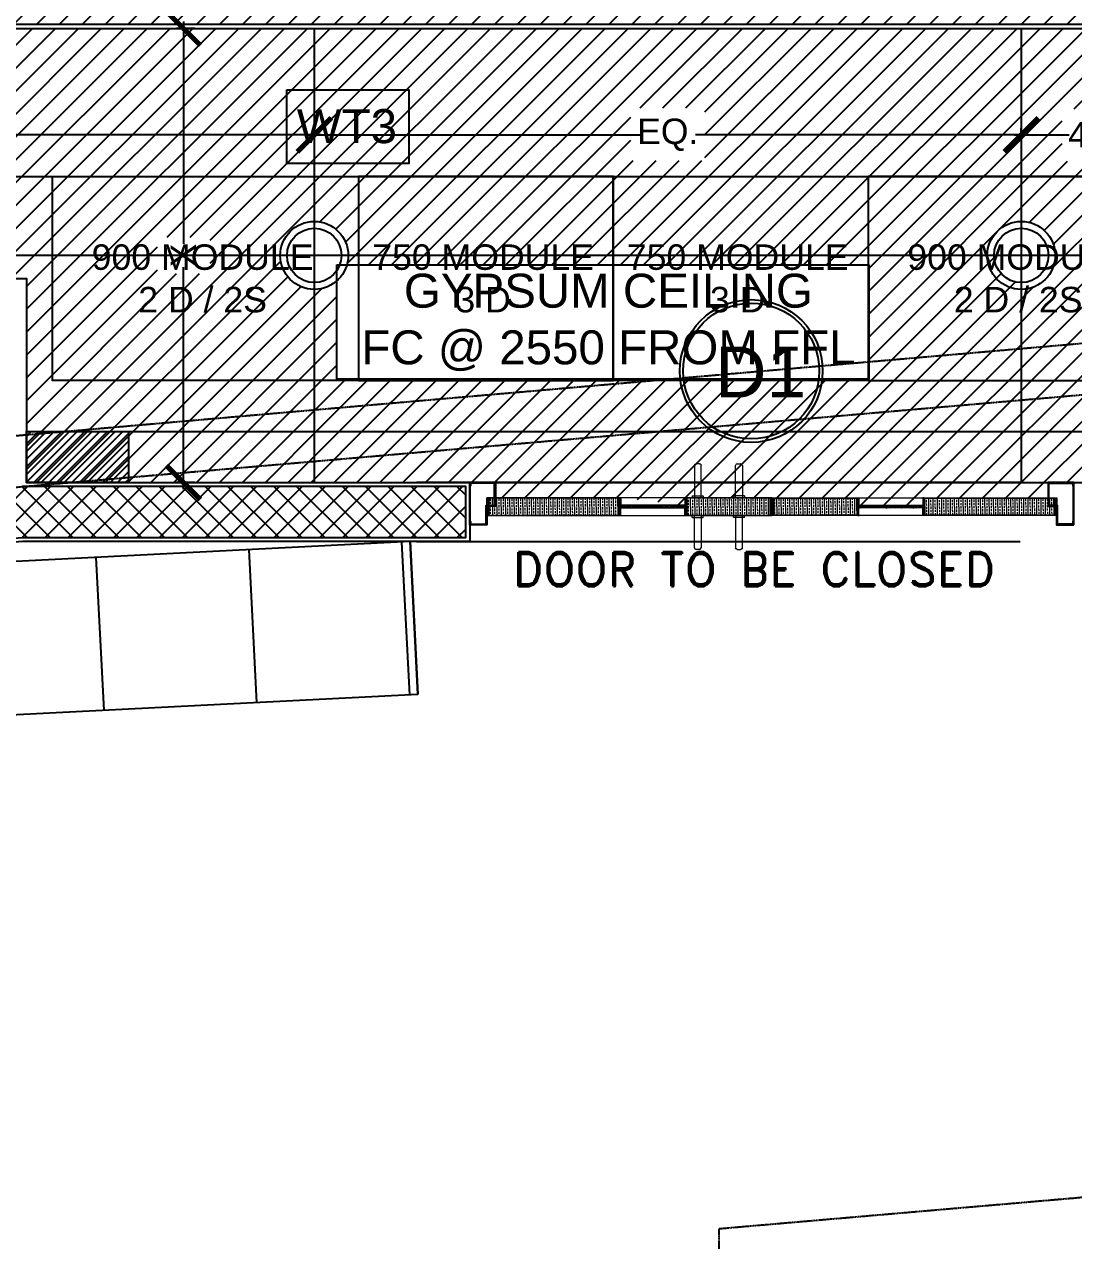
# Model space of a CAD drawing. Header units: millimetres. Extents: x -661525 to 498941, y 282148 to 1359693.
# Drawn here: x -240434 to -237348, y 662672 to 666251 of the extents above; entities that cross this region are included whole.
import ezdxf

# ---------------------------------------------------------------- set-up
doc = ezdxf.new("R2010")
doc.units = ezdxf.units.MM
doc.header["$LTSCALE"] = 2.5
doc.header["$PDMODE"] = 35
doc.header["$PDSIZE"] = 15
doc.linetypes.add('CENTER', pattern=[2, 1.25, -0.25, 0.25, -0.25])
doc.linetypes.add('DASHED', pattern=[0.75, 0.5, -0.25])
doc.layers.get('0').update_dxf_attribs({"linetype": 'CONTINUOUS'})
doc.layers.get('DEFPOINTS').update_dxf_attribs({"linetype": 'CONTINUOUS'})
for name, color, linetype in [('A-ANNO-GRID', 5, 'CENTER'), ('A-ANNO-TEXT', 7, 'CONTINUOUS'), ('A-DOOR-JAMB', 8, 'CONTINUOUS'), ('A-WALL-2', 8, 'CONTINUOUS'), ('A-WALL-PATT-150', 8, 'CONTINUOUS'), ('A-WALL-PLAS', 8, 'CONTINUOUS'), ('CEILING', 11, 'CONTINUOUS'), ('DOOR TYPE', 7, 'CONTINUOUS'), ('I-FURN', 14, 'CONTINUOUS')]:
    doc.layers.add(name, color=color, linetype=linetype)
doc.layers.add('area', color=5, linetype='CONTINUOUS', plot=False)
doc.layers.add('DOORS', color=10, linetype='CONTINUOUS', lineweight=9)
doc.layers.add('LAB MODULE', color=1, linetype='CONTINUOUS', lineweight=25)
doc.styles.add('ARIAL', font='arial.ttf')
doc.styles.add('COMPLEX', font='complex.shx', dxfattribs={"width": 0.8})
doc.styles.add('ROMAND', font='ROMAND')
doc.dimstyles.new('TICK100', dxfattribs={"dimtxt": 250, "dimasz": 200, "dimexe": 150, "dimexo": 10, "dimgap": 50, "dimtad": 0, "dimdec": 0, "dimrnd": 5, "dimzin": 1, "dimdsep": 46, "dimtxsty": 'COMPLEX', "dimblk1": 'ARCHTICK', "dimblk2": 'ARCHTICK', "dimsah": 1, "dimcen": 0.09375, "dimdle": 150, "dimclrd": 11, "dimclre": 11, "dimclrt": 7, "dimadec": 0, "dimazin": 0, "dimtfac": 1, "dimtdec": 0, "dimtofl": 0, "dimtmove": 0, "dimatfit": 3, "dimldrblk": 'OPEN90', "dimfxl": 1, "dimtolj": 1, "dimtzin": 1, "dimarcsym": 0})
pattern_1 = [(45.67827104, (1164065.1954, 745922.5026), (-4.542966336, 4.43665999), []), (45.67827104, (1164069.685, 745922.556), (-4.542966336, 4.43665999), [7.937499506, -1.587499901, 0, -1.587499901])]
pattern_2 = [(90.678271, (1164079.775, 745922.503), (-12.69910933, -0.15033988), []), (90.678271, (1164086.05, 745928.927), (-12.69910933, -0.15033988), [6.349999605, -3.1749998])]
pattern_3 = [(90.678271, (1164065.194, 745922.501), (-12.69910933, -0.15033988), []), (90.678271, (1164071.469, 745928.926), (-12.69910933, -0.15033988), [6.349999605, -3.1749998])]
pattern_4 = [(180.67827104, (1164083.3507, 745919.0114), (0.028188727, -2.381083), []), (180.67827104, (1164082.146, 745920.1878), (0.028188727, -2.381083), [0, -2.381249852])]
pattern_5 = [(180.67827104, (1164065.1943, 745922.5014), (0.028188727, -2.381083), []), (180.67827104, (1164063.9897, 745923.678), (0.028188727, -2.381083), [0, -2.381249852])]
pattern_6 = [(180.67827104, (1164065.1954, 745922.5026), (0.028188727, -2.381083), []), (180.67827104, (1164063.9908, 745923.679), (0.028188727, -2.381083), [0, -2.381249852])]

# ---------------------------------------------------------------- blocks, each defined once
blk = doc.blocks.new('key')
at = {"color": 252}
for p, q in [((3394191, 672229.6), (3397185.8, 672488.5)), ((3394191, 672024.4), (3394191, 672229.6))]:
    blk.add_line(p, q, dxfattribs=at)
blk.add_lwpolyline([(3378041, 673243.5), (3378653.4, 673243.5), (3389540.9, 674187.4), (3396075.2, 674753.9), (3397541, 675073.6), (3397541, 676240.7), (3397391, 676240.7), (3397391, 675194.4), (3396052.6, 674902.5), (3388141, 674216.6), (3378767.9, 673393.5), (3378191, 673393.5), (3378191, 673972.5), (3378041, 673972.5), (3378041, 673243.5)], dxfattribs=at)
blk = doc.blocks.new('_ARCHTICK')
at = {"color": 0, "linetype": 'ByBlock', "const_width": 0.15}
blk.add_lwpolyline([(-0.5, -0.5), (0.5, 0.5)], dxfattribs=at)
blk = doc.blocks.new('*D480')
at = {"layer": 'CEILING', "color": 8, "lineweight": -2}
for p, q in [((-241680.4, 665925.5), (-240702.2, 665925.5)), ((-241660.4, 665898.1), (-241660.4, 665945.5)), ((-239561, 665925.5), (-240539.2, 665925.5)), ((-239581, 665925.5), (-239581, 665945.5))]:
    blk.add_line(p, q, dxfattribs=at)
at = {"layer": 'DEFPOINTS', "color": 0}
for p in [(-239581, 665925.5), (-239581, 665925.5), (-241660.4, 665898.1)]:
    blk.add_point(p, dxfattribs=at)
at = {"layer": 'CEILING', "color": 8, "lineweight": -2, "xscale": 100, "yscale": 100, "zscale": 100, "rotation": 180}
blk.add_blockref('_ARCHTICK', (-241660.4, 665925.5), dxfattribs=at)
at = {"layer": 'CEILING', "color": 8, "lineweight": -2, "xscale": 100, "yscale": 100, "zscale": 100}
blk.add_blockref('_ARCHTICK', (-239581, 665925.5), dxfattribs=at)
at = {"layer": 'CEILING', "color": 1, "insert": (-240620.7, 665925.5), "char_height": 75, "attachment_point": 5, "style": 'ARIAL'}
blk.add_mtext('\\A1;EQ.', dxfattribs=at)
blk = doc.blocks.new('*D482')
at = {"layer": 'CEILING', "color": 8, "lineweight": -2}
for p, q in [((-237521.7, 665925.5), (-237360.8, 665925.5)), ((-237501.7, 665925.5), (-237501.7, 665945.5)), ((-237031.7, 665925.5), (-237192.6, 665925.5)), ((-237051.7, 665925.5), (-237051.7, 665945.5))]:
    blk.add_line(p, q, dxfattribs=at)
at = {"layer": 'DEFPOINTS', "color": 0}
for p in [(-237501.7, 665925.5), (-237051.7, 665925.5), (-237051.7, 665925.5)]:
    blk.add_point(p, dxfattribs=at)
at = {"layer": 'CEILING', "color": 8, "lineweight": -2, "xscale": 100, "yscale": 100, "zscale": 100, "rotation": 180}
blk.add_blockref('_ARCHTICK', (-237501.7, 665925.5), dxfattribs=at)
at = {"layer": 'CEILING', "color": 8, "lineweight": -2, "xscale": 100, "yscale": 100, "zscale": 100}
blk.add_blockref('_ARCHTICK', (-237051.7, 665925.5), dxfattribs=at)
at = {"layer": 'CEILING', "color": 1, "insert": (-237276.7, 665925.5), "char_height": 75, "attachment_point": 5, "style": 'ARIAL'}
blk.add_mtext('\\A1;450', dxfattribs=at)
blk = doc.blocks.new('*D503')
at = {"layer": 'CEILING', "color": 8, "lineweight": -2}
for p, q in [((-239966, 666258.6), (-239966, 665604.9)), ((-239932.1, 666238.6), (-239986, 666238.6)), ((-239966, 664882.6), (-239966, 665536.2)), ((-239932.1, 664902.6), (-239986, 664902.6))]:
    blk.add_line(p, q, dxfattribs=at)
at = {"layer": 'DEFPOINTS', "color": 0}
for p in [(-239932.1, 666238.6), (-239966, 664902.6), (-239932.1, 664902.6)]:
    blk.add_point(p, dxfattribs=at)
at = {"layer": 'CEILING', "color": 8, "lineweight": -2, "xscale": 100, "yscale": 100, "zscale": 100}
for p, rotation in [((-239966, 666238.6), 90), ((-239966, 664902.6), 270)]:
    blk.add_blockref('_ARCHTICK', p, dxfattribs=dict(at, rotation=rotation))
at = {"layer": 'CEILING', "color": 1, "insert": (-239966, 665570.6), "char_height": 75, "attachment_point": 5, "rotation": 90, "style": 'ARIAL'}
blk.add_mtext('\\A1;X', dxfattribs=at)
blk = doc.blocks.new('*D508')
at = {"layer": 'CEILING', "color": 8, "lineweight": -2}
for p, q in [((-239601, 665925.5), (-238622.9, 665925.5)), ((-239581, 665925.5), (-239581, 665945.5)), ((-237481.7, 665925.5), (-238459.9, 665925.5)), ((-237501.7, 665925.5), (-237501.7, 665945.5))]:
    blk.add_line(p, q, dxfattribs=at)
at = {"layer": 'DEFPOINTS', "color": 0}
for p in [(-239581, 665925.5), (-237501.7, 665925.5), (-237501.7, 665925.5)]:
    blk.add_point(p, dxfattribs=at)
at = {"layer": 'CEILING', "color": 8, "lineweight": -2, "xscale": 100, "yscale": 100, "zscale": 100, "rotation": 180}
blk.add_blockref('_ARCHTICK', (-239581, 665925.5), dxfattribs=at)
at = {"layer": 'CEILING', "color": 8, "lineweight": -2, "xscale": 100, "yscale": 100, "zscale": 100}
blk.add_blockref('_ARCHTICK', (-237501.7, 665925.5), dxfattribs=at)
at = {"layer": 'CEILING', "color": 1, "insert": (-238541.4, 665925.5), "char_height": 75, "attachment_point": 5, "style": 'ARIAL'}
blk.add_mtext('\\A1;EQ.', dxfattribs=at)
blk = doc.blocks.new('door frame')
at = {"layer": 'A-DOOR-JAMB'}
blk.add_lwpolyline([(265482.3, 912565.9), (265492.3, 912565.9), (265492.3, 912563.9), (265484.3, 912563.9), (265484.3, 912517.9), (265539.3, 912517.9), (265539.3, 912492.9), (265605.3, 912492.9), (265605.3, 912563.9), (265597.3, 912563.9), (265597.3, 912565.9), (265607.3, 912565.9), (265607.3, 912490.9), (265537.3, 912490.9), (265537.3, 912515.9), (265482.3, 912515.9), (265482.3, 912565.9)], dxfattribs=at)
at = {"layer": 'DEFPOINTS'}
blk.add_lwpolyline([(265492.3, 912565.9), (265597.3, 912565.9)], dxfattribs=at)
blk = doc.blocks.new('DOOR HANDLE IN PLAN')
at = {"color": 0, "ltscale": 25}
for p, q in [((62663.6, 114811), (62758.6, 114811)), ((62752.6, 114817), (62758.6, 114817)), ((62752.6, 114817), (62752.6, 114785)), ((62658.6, 114796), (62658.6, 114806)), ((62758.6, 114791), (62663.6, 114791)), ((62752.6, 114785), (62758.6, 114785))]:
    blk.add_line(p, q, dxfattribs=at)
for centre, start, end in [((62663.6, 114806), 90, 180), ((62663.6, 114796), 180, 270)]:
    blk.add_arc(centre, 5, start, end, dxfattribs=at)

msp = doc.modelspace()

# ---------------------------------------------------------------- hatches: boundary and pattern name
at = {"layer": 'A-WALL-PATT-150'}
h = msp.add_hatch(dxfattribs=at)
h.set_pattern_fill('ANSI37', color=254, scale=15, angle=360, style=0)
h.set_pattern_definition([(45, (95585.91, -106094.97), (-33.6759605, 33.6759605), []), (135, (95585.91, -106094.97), (-33.6759605, -33.6759605), [])])
h.paths.add_polyline_path([(-242197.2, 664738.8), (-242184.2, 664589.4), (-240439.7, 664740.6), (-239135.5, 664740.6), (-239135.5, 664890.6), (-240439.7, 664891.1)])
at = {"layer": 'CEILING', "transparency": 33554607}
h = msp.add_hatch(dxfattribs=at)
h.set_pattern_fill('ANSI31', color=254, scale=15)
h.set_pattern_definition([(45, (-579407.014, 1255148.416), (-33.6759605, 33.6759605), [])])
h.paths.add_polyline_path([(-244514.7, 670906.5), (-244879.7, 670906.5), (-244879.7, 666253.2), (-244514.7, 666253.2)])
h.paths.add_polyline_path([(-244429.4, 670906.5), (-244514.7, 670906.5), (-244514.7, 666253.2), (-244429.4, 666253.2)], flags=17)
edge = h.paths.add_edge_path()
edge.add_line((-237950.1, 665206.4), (-239514.3, 665206.4))
edge.add_line((-239514.3, 665206.4), (-239514.3, 665496.1))
edge.add_arc((-239581, 665570.6), 100, 270, 311.8426, ccw=False)
edge.add_line((-239581, 665470.6), (-239581, 665065))
edge.add_line((-239581, 665065), (-237950.1, 665206.4))
edge = h.paths.add_edge_path()
edge.add_line((-237051.7, 665736), (-237501.7, 665697))
edge.add_line((-237501.7, 665697), (-237501.7, 665670.6))
edge.add_arc((-237501.7, 665570.6), 100, 0, 90, ccw=False)
edge.add_line((-237401.7, 665570.6), (-237051.7, 665570.6))
edge.add_line((-237051.7, 665570.6), (-237051.7, 665736))
h.paths.add_polyline_path([(-237051.7, 666238.6), (-237501.7, 666238.6), (-237501.7, 665697), (-237051.7, 665736)])
h.paths.add_polyline_path([(-240514.7, 667025.9), (-240964.7, 667025.9), (-240964.7, 666250.6), (-240514.7, 666250.6)])
edge = h.paths.add_edge_path()
edge.add_line((-241660.4, 666238.6), (-242110.4, 666238.6))
edge.add_line((-242110.4, 666238.6), (-242110.4, 665570.6))
edge.add_line((-242110.4, 665570.6), (-241760.4, 665570.6))
edge.add_arc((-241660.4, 665570.6), 100, 90, 180, ccw=False)
edge.add_line((-241660.4, 665670.6), (-241660.4, 666238.6))
edge = h.paths.add_edge_path()
edge.add_arc((-241660.4, 665570.6), 100, 180, 270, ccw=False)
edge.add_line((-241760.4, 665570.6), (-242110.4, 665570.6))
edge.add_line((-242110.4, 665570.6), (-242110.4, 665297.4))
edge.add_line((-242110.4, 665297.4), (-241660.4, 665336.4))
edge.add_line((-241660.4, 665336.4), (-241660.4, 665470.6))
h.paths.add_polyline_path([(-241660.4, 665336.4), (-242110.4, 665297.4), (-242110.4, 664845.7), (-241660.4, 664884.8)])
h.paths.add_polyline_path([(-241660.4, 664884.8), (-242110.4, 664845.7), (-242110.4, 664759.1), (-241660.4, 664797.8)])
h.paths.add_polyline_path([(-241051.7, 664937.5), (-241660.4, 664884.8), (-241660.4, 664797.8), (-241051.7, 664850.1)])
h.paths.add_polyline_path([(-241051.7, 665389.2), (-241660.4, 665336.4), (-241660.4, 664884.8), (-241051.7, 664937.5)])
edge = h.paths.add_edge_path()
edge.add_line((-241051.7, 665502.4), (-240964.7, 665502.4))
edge.add_line((-240964.7, 665502.4), (-240964.7, 665570.6))
edge.add_line((-240964.7, 665570.6), (-241560.4, 665570.6))
edge.add_arc((-241660.4, 665570.6), 100, 270, 360, ccw=False)
edge.add_line((-241660.4, 665470.6), (-241660.4, 665336.4))
edge.add_line((-241660.4, 665336.4), (-241051.7, 665389.2))
edge.add_line((-241051.7, 665389.2), (-241051.7, 665502.4))
edge = h.paths.add_edge_path()
edge.add_line((-240964.7, 666238.6), (-241660.4, 666238.6))
edge.add_line((-241660.4, 666238.6), (-241660.4, 665670.6))
edge.add_arc((-241660.4, 665570.6), 100, 0, 90, ccw=False)
edge.add_line((-241560.4, 665570.6), (-240964.7, 665570.6))
edge.add_line((-240964.7, 665570.6), (-240964.7, 666238.6))
h.paths.add_polyline_path([(-240514.7, 666238.6), (-240964.7, 666238.6), (-240964.7, 665570.6), (-240514.7, 665570.6)])
edge = h.paths.add_edge_path()
edge.add_line((-239581, 666238.6), (-240514.7, 666238.6))
edge.add_line((-240514.7, 666238.6), (-240514.7, 665570.6))
edge.add_line((-240514.7, 665570.6), (-239681, 665570.6))
edge.add_arc((-239581, 665570.6), 100, 90, 180, ccw=False)
edge.add_line((-239581, 665670.6), (-239581, 666238.6))
h.paths.add_polyline_path([(-240514.7, 665570.6), (-240964.7, 665570.6), (-240964.7, 665502.4), (-240514.7, 665502.4)])
edge = h.paths.add_edge_path()
edge.add_line((-239681, 665570.6), (-240514.7, 665570.6))
edge.add_line((-240514.7, 665570.6), (-240514.7, 665502.4))
edge.add_line((-240514.7, 665502.4), (-240427.7, 665502.4))
edge.add_line((-240427.7, 665502.4), (-240427.7, 665443.3))
edge.add_line((-240427.7, 665443.3), (-239660.5, 665509.8))
edge.add_arc((-239581, 665570.6), 100, 180, 217.4041, ccw=False)
edge = h.paths.add_edge_path()
edge.add_arc((-239581, 665570.6), 100, 217.4041, 270, ccw=False)
edge.add_line((-239660.5, 665509.8), (-240427.7, 665443.3))
edge.add_line((-240427.7, 665443.3), (-240427.7, 664991.6))
edge.add_line((-240427.7, 664991.6), (-239581, 665065))
edge.add_line((-239581, 665065), (-239581, 665470.6))
h.paths.add_polyline_path([(-239581, 665065), (-240427.7, 664991.6), (-240427.7, 664902.6), (-239581, 664902.6)])
h.paths.add_polyline_path([(-237501.7, 665245.3), (-239581, 665065), (-239581, 664902.6), (-239123.4, 664902.6), (-239123.4, 664902.6), (-239048.4, 664902.6), (-237501.7, 664902.6)])
h.paths.add_polyline_path([(-237051.7, 665284.3), (-237501.7, 665245.3), (-237501.7, 664902.6), (-239048.4, 664902.6), (-239048.4, 664857.6), (-238682.5, 664857.6), (-238682.5, 664857.6), (-238679.5, 664857.6), (-238491.5, 664836.1), (-238491.5, 664857.6), (-238491.5, 664857.6), (-238491.5, 664857.6), (-238485.5, 664857.6), (-238485.5, 664857.6), (-238229.5, 664857.6), (-238229.5, 664856.6), (-237982.5, 664856.6), (-237982.5, 664857.6), (-237979.4, 664857.6), (-237979.4, 664835.6), (-237791.5, 664835.6), (-237791.5, 664857.6), (-237788.5, 664857.6), (-237422.5, 664857.6), (-237422.5, 664902.6), (-237347.5, 664902.6), (-237051.7, 664902.6)])
edge = h.paths.add_edge_path()
edge.add_line((-237051.7, 665570.6), (-237401.7, 665570.6))
edge.add_arc((-237501.7, 665570.6), 100, 270, 360, ccw=False)
edge.add_line((-237501.7, 665470.6), (-237501.7, 665245.3))
edge.add_line((-237501.7, 665245.3), (-237051.7, 665284.3))
edge.add_line((-237051.7, 665284.3), (-237051.7, 665570.6))
edge = h.paths.add_edge_path()
edge.add_arc((-237501.7, 665570.6), 80, 180, 270, ccw=False)
edge.add_arc((-237501.7, 665570.6), 80, 90, 180, ccw=False)
edge.add_line((-237501.7, 665650.6), (-237501.7, 666238.6))
edge.add_line((-237501.7, 666238.6), (-239581, 666238.6))
edge.add_line((-239581, 666238.6), (-239581, 665670.6))
edge.add_arc((-239581, 665570.6), 100, -16.0511, 90, ccw=False)
edge.add_line((-239484.9, 665542.9), (-237950.1, 665542.9))
edge.add_line((-237950.1, 665542.9), (-237950.1, 665206.4))
edge.add_line((-237950.1, 665206.4), (-237501.7, 665245.3))
edge.add_line((-237501.7, 665245.3), (-237501.7, 665490.6))
h.paths.add_polyline_path([(-244514.7, 671897.2), (-244879.7, 671897.2), (-244879.7, 670906.5), (-244514.7, 670906.5)])
h.paths.add_polyline_path([(-236514.7, 671897.2), (-236964.7, 671897.2), (-236964.7, 671225.9), (-236901.7, 671225.9), (-236514.7, 671225.9)])
h.paths.add_polyline_path([(-235851.7, 671897.2), (-236514.7, 671897.2), (-236514.7, 671225.9), (-236301.7, 671225.9), (-236301.7, 670625.9), (-236301.7, 670025.9), (-236301.7, 669425.9), (-236301.7, 668825.9), (-236301.7, 668225.9), (-236301.7, 667625.9), (-236301.7, 667025.9), (-236514.7, 667025.9), (-236514.7, 666271.3), (-235851.7, 666271.3), (-235851.7, 667271.3)])
h.paths.add_polyline_path([(-236514.7, 667025.9), (-236901.7, 667025.9), (-236964.7, 667025.9), (-236964.7, 666271.3), (-236514.7, 666271.3)])
h.paths.add_polyline_path([(-240729.3, 665850), (-240511.3, 665850), (-240511.3, 666004.5), (-240729.3, 666004.5)])
h.paths.add_polyline_path([(-239887.6, 665517), (-239887.6, 665624.4), (-240042.1, 665624.4), (-240042.1, 665517)])
h.paths.add_polyline_path([(-238650, 665850), (-238432, 665850), (-238432, 666004.5), (-238650, 666004.5)], flags=16)
h.paths.add_polyline_path([(-237381, 665847.7), (-237168.7, 665847.7), (-237168.7, 666002.2), (-237381, 666002.2)], flags=16)
h.paths.add_polyline_path([(-244758.9, 666664.1), (-244546.6, 666664.1), (-244546.6, 666818.7), (-244758.9, 666818.7)], flags=16)
h.paths.add_polyline_path([(-244544.3, 667869.5), (-244436.9, 667869.5), (-244436.9, 668024), (-244544.3, 668024)])
h.paths.add_polyline_path([(-240964.7, 671747.2), (-241503.7, 671747.2), (-241503.7, 671897.2), (-244514.7, 671897.2), (-244514.7, 670906.5), (-244429.4, 670906.5), (-244429.4, 666253.2), (-243986.6, 666253.2), (-242210.4, 666250.6), (-242110.4, 666250.6), (-240964.7, 666250.6), (-240964.7, 667025.9), (-241101.7, 667025.9), (-241701.7, 667025.9), (-242301.7, 667025.9), (-242901.7, 667025.9), (-243501.7, 667025.9), (-244101.7, 667025.9), (-244101.7, 667625.9), (-244101.7, 668225.9), (-244101.7, 668825.9), (-244101.7, 669425.9), (-244101.7, 670025.9), (-244101.7, 670625.9), (-244101.7, 671225.9), (-243501.7, 671225.9), (-242901.7, 671225.9), (-242301.7, 671225.9), (-241701.7, 671225.9), (-241101.7, 671225.9), (-240964.7, 671225.9)])
h.paths.add_polyline_path([(-240514.7, 671747.6), (-240603.7, 671747.6), (-240603.7, 671747.2), (-240964.7, 671747.2), (-240964.7, 671225.9), (-240514.7, 671225.9)])
h.paths.add_polyline_path([(-238705.3, 671388.9), (-239092.9, 671388.9), (-239092.9, 671725.4), (-238699.8, 671725.4), (-238699.6, 671736.1), (-240219.7, 671732.7), (-240226.2, 671340), (-238706.1, 671343.3)], flags=16)
h.paths.add_polyline_path([(-239092.9, 671388.9), (-239092.9, 671725.4), (-237528.6, 671725.4), (-237528.6, 671388.9)], flags=16)
h.paths.add_polyline_path([(-239703.7, 671747.6), (-240514.7, 671747.6), (-240514.7, 671225.9), (-240501.7, 671225.9), (-239901.7, 671225.9), (-239301.7, 671225.9), (-238701.7, 671225.9), (-238101.7, 671225.9), (-237501.7, 671225.9), (-236964.7, 671225.9), (-236964.7, 671897.2), (-239703.7, 671897.2)])
h.paths.add_polyline_path([(-238715.4, 671388.9), (-239092.9, 671388.9), (-239092.9, 671725.4), (-238723.2, 671725.4), (-238723.4, 671733.5), (-240227.1, 671733.5), (-240218, 671341.6), (-238714.3, 671341.6)], flags=16)
h.paths.add_polyline_path([(-240032.6, 666796.1), (-238528.9, 666796.1)], flags=0)
h.paths.add_polyline_path([(-238528.9, 666459.6), (-240032.6, 666459.6)], flags=16)
h.paths.add_polyline_path([(-240075.9, 666796.1), (-238511.6, 666796.1), (-238511.6, 666459.6), (-240075.9, 666459.6)], flags=16)
h.paths.add_polyline_path([(-236964.7, 667025.9), (-237501.7, 667025.9), (-238101.7, 667025.9), (-238701.7, 667025.9), (-239301.7, 667025.9), (-239901.7, 667025.9), (-240514.7, 667025.9), (-240514.7, 666250.6), (-237051.7, 666250.6), (-237051.7, 666271.3), (-236964.7, 666271.3)])
at = {"layer": 'DOORS', "ltscale": 25}
h = msp.add_hatch(dxfattribs=at)
h.set_pattern_fill('ANSI33', color=256, scale=2.4, angle=225.6783, style=0)
h.set_pattern_definition(pattern_2)
h.paths.add_polyline_path([(-239073.4, 664856.6), (-239067.4, 664856.6), (-239067.4, 664806.6), (-239073.4, 664806.6)], flags=17)
h.paths.add_polyline_path([(-239073.4, 664806.6), (-238685.5, 664806.6), (-238685.5, 664856.6), (-239073.4, 664856.6)])
at = {"layer": 'DOORS', "linetype": 'ByBlock'}
h = msp.add_hatch(dxfattribs=at)
h.set_pattern_fill('SACNCR', color=5, scale=1.2, angle=315.6783, style=0)
h.set_pattern_definition(pattern_4)
h.paths.add_polyline_path([(-239073.4, 664856.6), (-239067.4, 664856.6), (-239067.4, 664806.6), (-239073.4, 664806.6)])
at = {"layer": 'DOORS', "ltscale": 25}
h = msp.add_hatch(dxfattribs=at)
h.set_pattern_fill('ANSI33', color=5, scale=2.4, angle=225.6783, style=0)
h.set_pattern_definition(pattern_2)
h.paths.add_polyline_path([(-239073.4, 664856.6), (-239067.4, 664856.6), (-239067.4, 664806.6), (-239073.4, 664806.6)], flags=17)
h.paths.add_polyline_path([(-239073.4, 664806.6), (-238685.5, 664806.6), (-238685.5, 664856.6), (-239073.4, 664856.6)])
at = {"layer": 'DOORS', "linetype": 'ByBlock'}
h = msp.add_hatch(dxfattribs=at)
h.set_pattern_fill('SACNCR', color=5, scale=1.2, angle=315.6783, style=0)
h.set_pattern_definition(pattern_4)
h.paths.add_polyline_path([(-239073.4, 664856.6), (-239067.4, 664856.6), (-239067.4, 664806.6), (-239073.4, 664806.6)])
at = {"layer": 'DOORS'}
h = msp.add_hatch(dxfattribs=at)
h.set_pattern_fill('SACNCR', color=34, scale=1.2, angle=315.6783, style=0)
h.set_pattern_definition(pattern_6)
h.paths.add_polyline_path([(-238685.5, 664808.6), (-238682.5, 664808.6), (-238682.5, 664805.6), (-238679.5, 664805.6), (-238679.5, 664827.6), (-238685.5, 664827.6)])
h.paths.add_polyline_path([(-238685.5, 664854.6), (-238682.5, 664854.6), (-238682.5, 664857.6), (-238679.5, 664857.6), (-238679.5, 664835.6), (-238685.5, 664835.6)])
h.paths.add_polyline_path([(-238485.5, 664808.6), (-238488.5, 664808.6), (-238488.5, 664805.6), (-238491.5, 664805.6), (-238491.5, 664827.6), (-238485.5, 664827.6)])
h.paths.add_polyline_path([(-238485.5, 664854.6), (-238488.5, 664854.6), (-238488.5, 664857.6), (-238491.5, 664857.6), (-238491.5, 664835.6), (-238485.5, 664835.6)])
at = {"layer": 'DOORS', "linetype": 'ByBlock'}
h = msp.add_hatch(dxfattribs=at)
h.set_pattern_fill('SACNCR', color=5, scale=1.2, angle=315.6783, style=0)
h.set_pattern_definition(pattern_6)
h.paths.add_polyline_path([(-238685.5, 664808.6), (-238682.5, 664808.6), (-238682.5, 664805.6), (-238679.5, 664805.6), (-238679.5, 664827.6), (-238685.5, 664827.6)])
h.paths.add_polyline_path([(-238685.5, 664854.6), (-238682.5, 664854.6), (-238682.5, 664857.6), (-238679.5, 664857.6), (-238679.5, 664835.6), (-238685.5, 664835.6)])
h.paths.add_polyline_path([(-238485.5, 664808.6), (-238488.5, 664808.6), (-238488.5, 664805.6), (-238491.5, 664805.6), (-238491.5, 664827.6), (-238485.5, 664827.6)])
h.paths.add_polyline_path([(-238485.5, 664854.6), (-238488.5, 664854.6), (-238488.5, 664857.6), (-238491.5, 664857.6), (-238491.5, 664835.6), (-238485.5, 664835.6)])
at = {"layer": 'DOORS', "ltscale": 25}
h = msp.add_hatch(dxfattribs=at)
h.set_pattern_fill('ANSI33', color=5, scale=2.4, angle=225.6783, style=0)
h.set_pattern_definition(pattern_3)
h.paths.add_polyline_path([(-238485.5, 664856.6), (-238485.5, 664806.6), (-238235.5, 664806.6), (-238235.5, 664856.6)])
h.paths.add_polyline_path([(-238235.5, 664856.6), (-238241.5, 664856.6), (-238241.5, 664806.6), (-238235.5, 664806.6)], flags=17)
h = msp.add_hatch(dxfattribs=at)
h.set_pattern_fill('ANSI33', color=5, scale=2.4, angle=225.6783, style=0)
h.set_pattern_definition(pattern_3)
h.paths.add_polyline_path([(-238485.5, 664856.6), (-238485.5, 664806.6), (-238235.5, 664806.6), (-238235.5, 664856.6)])
h.paths.add_polyline_path([(-238235.5, 664856.6), (-238241.5, 664856.6), (-238241.5, 664806.6), (-238235.5, 664806.6)], flags=17)
at = {"layer": 'DOORS', "linetype": 'ByBlock'}
h = msp.add_hatch(dxfattribs=at)
h.set_pattern_fill('SACNCR', color=5, scale=1.2, angle=315.6783, style=0)
h.set_pattern_definition(pattern_5)
h.paths.add_polyline_path([(-238235.5, 664856.6), (-238241.5, 664856.6), (-238241.5, 664806.6), (-238235.5, 664806.6)])
h = msp.add_hatch(dxfattribs=at)
h.set_pattern_fill('SACNCR', color=5, scale=1.2, angle=315.6783, style=0)
h.set_pattern_definition(pattern_5)
h.paths.add_polyline_path([(-238235.5, 664856.6), (-238241.5, 664856.6), (-238241.5, 664806.6), (-238235.5, 664806.6)])
at = {"layer": 'DOORS', "ltscale": 25}
h = msp.add_hatch(dxfattribs=at)
h.set_pattern_fill('ANSI33', color=5, scale=2.4, angle=225.6783, style=0)
h.set_pattern_definition(pattern_3)
h.paths.add_polyline_path([(-237985.5, 664856.6), (-237985.5, 664806.6), (-238235.5, 664806.6), (-238235.5, 664856.6)])
h.paths.add_polyline_path([(-238235.5, 664856.6), (-238229.5, 664856.6), (-238229.5, 664806.6), (-238235.5, 664806.6)], flags=17)
at = {"layer": 'DOORS', "linetype": 'ByBlock'}
h = msp.add_hatch(dxfattribs=at)
h.set_pattern_fill('SACNCR', color=5, scale=1.2, angle=315.6783, style=0)
h.set_pattern_definition(pattern_5)
h.paths.add_polyline_path([(-238235.5, 664856.6), (-238229.5, 664856.6), (-238229.5, 664806.6), (-238235.5, 664806.6)])
at = {"layer": 'DOORS', "ltscale": 25}
h = msp.add_hatch(dxfattribs=at)
h.set_pattern_fill('ANSI33', color=5, scale=2.4, angle=225.6783, style=0)
h.set_pattern_definition(pattern_3)
h.paths.add_polyline_path([(-237985.4, 664856.6), (-237985.4, 664806.6), (-238235.4, 664806.6), (-238235.4, 664856.6)])
h.paths.add_polyline_path([(-238235.4, 664856.6), (-238229.4, 664856.6), (-238229.4, 664806.6), (-238235.4, 664806.6)], flags=17)
at = {"layer": 'DOORS'}
h = msp.add_hatch(dxfattribs=at)
h.set_pattern_fill('SACNCR', color=34, scale=1.2, angle=315.6783, style=0)
h.set_pattern_definition(pattern_5)
h.paths.add_polyline_path([(-238235.4, 664856.6), (-238229.4, 664856.6), (-238229.4, 664806.6), (-238235.4, 664806.6)])
at = {"layer": 'DOORS', "linetype": 'ByBlock'}
h = msp.add_hatch(dxfattribs=at)
h.set_pattern_fill('SACNCR', color=5, scale=1.2, angle=315.6783, style=0)
h.set_pattern_definition(pattern_6)
h.paths.add_polyline_path([(-237785.5, 664808.6), (-237788.5, 664808.6), (-237788.5, 664805.6), (-237791.5, 664805.6), (-237791.5, 664827.6), (-237785.5, 664827.6)])
h.paths.add_polyline_path([(-237785.5, 664854.6), (-237788.5, 664854.6), (-237788.5, 664857.6), (-237791.5, 664857.6), (-237791.5, 664835.6), (-237785.5, 664835.6)])
h.paths.add_polyline_path([(-237985.5, 664808.6), (-237982.5, 664808.6), (-237982.5, 664805.6), (-237979.5, 664805.6), (-237979.5, 664827.6), (-237985.5, 664827.6)])
h.paths.add_polyline_path([(-237985.5, 664854.6), (-237982.5, 664854.6), (-237982.5, 664857.6), (-237979.5, 664857.6), (-237979.5, 664835.6), (-237985.5, 664835.6)])
h = msp.add_hatch(dxfattribs=at)
h.set_pattern_fill('SACNCR', color=256, scale=1.2, angle=315.6783, style=0)
h.set_pattern_definition(pattern_6)
h.paths.add_polyline_path([(-237785.4, 664808.6), (-237788.4, 664808.6), (-237788.4, 664805.6), (-237791.4, 664805.6), (-237791.4, 664827.6), (-237785.4, 664827.6)])
h.paths.add_polyline_path([(-237785.4, 664854.6), (-237788.4, 664854.6), (-237788.4, 664857.6), (-237791.4, 664857.6), (-237791.4, 664835.6), (-237785.4, 664835.6)])
h.paths.add_polyline_path([(-237985.4, 664808.6), (-237982.4, 664808.6), (-237982.4, 664805.6), (-237979.4, 664805.6), (-237979.4, 664827.6), (-237985.4, 664827.6)])
h.paths.add_polyline_path([(-237985.4, 664854.6), (-237982.4, 664854.6), (-237982.4, 664857.6), (-237979.4, 664857.6), (-237979.4, 664835.6), (-237985.4, 664835.6)])
at = {"layer": 'DOORS', "ltscale": 25}
h = msp.add_hatch(dxfattribs=at)
h.set_pattern_fill('ANSI33', color=5, scale=2.4, angle=225.6783, style=0)
h.set_pattern_definition(pattern_2)
h.paths.add_polyline_path([(-237397.5, 664856.6), (-237403.5, 664856.6), (-237403.5, 664806.6), (-237397.5, 664806.6)], flags=17)
h.paths.add_polyline_path([(-237397.5, 664806.6), (-237785.5, 664806.6), (-237785.5, 664856.6), (-237397.5, 664856.6)])
h = msp.add_hatch(dxfattribs=at)
h.set_pattern_fill('ANSI33', color=256, scale=2.4, angle=225.6783, style=0)
h.set_pattern_definition(pattern_2)
h.paths.add_polyline_path([(-237397.5, 664856.6), (-237403.5, 664856.6), (-237403.5, 664806.6), (-237397.5, 664806.6)], flags=17)
h.paths.add_polyline_path([(-237397.5, 664806.6), (-237785.4, 664806.6), (-237785.4, 664856.6), (-237397.5, 664856.6)])
at = {"layer": 'DOORS', "linetype": 'ByBlock'}
h = msp.add_hatch(dxfattribs=at)
h.set_pattern_fill('SACNCR', color=256, scale=1.2, angle=315.6783, style=0)
h.set_pattern_definition(pattern_4)
h.paths.add_polyline_path([(-237397.5, 664856.6), (-237403.5, 664856.6), (-237403.5, 664806.6), (-237397.5, 664806.6)])
h = msp.add_hatch(dxfattribs=at)
h.set_pattern_fill('SACNCR', color=5, scale=1.2, angle=315.6783, style=0)
h.set_pattern_definition(pattern_4)
h.paths.add_polyline_path([(-237397.5, 664856.6), (-237403.5, 664856.6), (-237403.5, 664806.6), (-237397.5, 664806.6)])
at = {"layer": 'DOORS', "ltscale": 25}
h = msp.add_hatch(dxfattribs=at)
h.set_pattern_fill('ANSI35', color=252, scale=1.2, angle=180.6783, style=0)
h.set_pattern_definition(pattern_1)
h.paths.add_polyline_path([(-238620.6, 664827.6), (-238487, 664827.6), (-238485.5, 664829.1), (-238485.5, 664834.1), (-238487, 664835.6), (-238684, 664835.6), (-238685.5, 664834.1), (-238685.5, 664829.1), (-238684, 664827.6)])
h = msp.add_hatch(dxfattribs=at)
h.set_pattern_fill('ANSI35', color=252, scale=1.2, angle=180.6783, style=0)
h.set_pattern_definition(pattern_1)
h.paths.add_polyline_path([(-238620.6, 664827.6), (-238487, 664827.6), (-238485.5, 664829.1), (-238485.5, 664834.1), (-238487, 664835.6), (-238684, 664835.6), (-238685.5, 664834.1), (-238685.5, 664829.1), (-238684, 664827.6)])
h = msp.add_hatch(dxfattribs=at)
h.set_pattern_fill('ANSI35', color=252, scale=1.2, angle=180.6783, style=0)
h.set_pattern_definition(pattern_1)
h.paths.add_polyline_path([(-237850.4, 664827.6), (-237984, 664827.6), (-237985.5, 664829.1), (-237985.5, 664834.1), (-237984, 664835.6), (-237787, 664835.6), (-237785.5, 664834.1), (-237785.5, 664829.1), (-237787, 664827.6)])
h = msp.add_hatch(dxfattribs=at)
h.set_pattern_fill('ANSI35', color=252, scale=1.2, angle=180.6783, style=0)
h.set_pattern_definition(pattern_1)
h.paths.add_polyline_path([(-237850.3, 664827.6), (-237983.9, 664827.6), (-237985.4, 664829.1), (-237985.4, 664834.1), (-237983.9, 664835.6), (-237786.9, 664835.6), (-237785.4, 664834.1), (-237785.4, 664829.1), (-237786.9, 664827.6)])
at = {"layer": 'I-FURN', "transparency": 33554687}
h = msp.add_hatch(dxfattribs=at)
h.set_pattern_fill('ANSI31', color=5, scale=5)
h.set_pattern_definition([(45, (-229944.852, 735688.845), (-11.22532, 11.22532), [])])
h.paths.add_polyline_path([(-240127.7, 664902.6), (-240427.7, 664902.6), (-240427.7, 665052.6), (-240127.7, 665052.6)])

# ---------------------------------------------------------------- linework, layer by layer
at = {"layer": 'A-WALL-2'}
msp.add_lwpolyline([(-242184.2, 664589.3), (-240439.7, 664740.6), (-239135.5, 664740.6), (-239135.5, 664890.6), (-240439.7, 664890.6)], dxfattribs=at)
at = {"layer": 'A-WALL-PLAS'}
msp.add_lwpolyline([(-241051.7, 664850.1), (-241051.7, 665502.4), (-240427.7, 665502.4), (-240427.7, 664902.6), (-239123.5, 664902.6), (-239123.5, 664728.6), (-240439.2, 664728.6), (-242183.2, 664577.4)], dxfattribs=at)
at = {"layer": 'area'}
msp.add_lwpolyline([(-235851.7, 671897.2), (-242103.7, 671897.2), (-243879.7, 671897.2), (-244879.7, 671897.2), (-244879.7, 666253.2), (-243986.6, 666253.2), (-242210.4, 666250.6), (-242110.4, 666250.6), (-242110.4, 664759.1), (-241051.7, 664850.1), (-241051.7, 665502.4), (-240427.7, 665502.4), (-240427.7, 664902.6), (-239123.5, 664902.6), (-237347.5, 664902.6), (-237051.7, 664902.6), (-237051.7, 666271.3), (-235851.7, 666271.3), (-235851.7, 667271.3)], close=True, dxfattribs=at)
at = {"layer": 'CEILING'}
for p, q in [((-242110.4, 666250.6), (-237051.7, 666250.6)), ((-242110.4, 666238.6), (-237051.7, 666238.6)), ((-237504.5, 664902.6), (-239280.6, 664902.6)), ((-239280.6, 664728.6), (-237504.6, 664728.6))]:
    msp.add_line(p, q, dxfattribs=at)
at = {"layer": 'CEILING', "color": 8, "linetype": 'DASHED'}
for p, q in [((-239581, 666238.6), (-239581, 664902.6)), ((-237501.7, 666238.6), (-237501.7, 664902.6)), ((-237051.7, 665570.6), (-242110.4, 665570.6))]:
    msp.add_line(p, q, dxfattribs=at)
at = {"layer": 'CEILING', "color": 1}
msp.add_lwpolyline([(-239514.3, 665542.9), (-237950.1, 665542.9), (-237950.1, 665206.4), (-239514.3, 665206.4)], close=True, dxfattribs=at)
at = {"layer": 'CEILING', "color": 40}
for centre, radius in [((-239581, 665570.6), 100), ((-239581, 665570.6), 80), ((-237501.7, 665570.6), 100), ((-237501.7, 665570.6), 80)]:
    msp.add_circle(centre, radius, dxfattribs=at)
at = {"layer": 'DOOR TYPE'}
for radius in [210, 200]:
    msp.add_circle((-238295.8, 665230.5), radius, dxfattribs=at)
at = {"layer": 'DOORS', "color": 8, "linetype": 'ByBlock'}
for p, q in [((-237422.5, 664902.6), (-239048.5, 664902.6)), ((-237422.4, 664902.6), (-239048.4, 664902.6))]:
    msp.add_line(p, q, dxfattribs=at)
at = {"layer": 'DOORS', "color": 34}
for points in [[(-238685.5, 664856.6), (-238685.5, 664857.6), (-239073.4, 664857.6), (-239073.4, 664856.6)], [(-238685.5, 664856.6), (-238685.5, 664857.6), (-239073.4, 664857.6), (-239073.4, 664856.6)], [(-239073.4, 664806.6), (-238685.5, 664806.6), (-238685.5, 664856.6), (-239073.4, 664856.6), (-239073.4, 664806.6)], [(-239073.4, 664856.6), (-239067.4, 664856.6), (-239067.4, 664806.6), (-239073.4, 664806.6), (-239073.4, 664856.6)], [(-239073.4, 664806.6), (-238685.5, 664806.6), (-238685.5, 664856.6), (-239073.4, 664856.6), (-239073.4, 664806.6)], [(-239073.4, 664856.6), (-239067.4, 664856.6), (-239067.4, 664806.6), (-239073.4, 664806.6), (-239073.4, 664856.6)], [(-238685.5, 664854.6), (-238685.5, 664854.6), (-238682.5, 664854.6), (-238682.5, 664857.6), (-238679.5, 664857.6), (-238679.5, 664835.6), (-238685.5, 664835.6), (-238685.5, 664854.6)], [(-238685.5, 664854.6), (-238685.5, 664854.6), (-238682.5, 664854.6), (-238682.5, 664857.6), (-238679.5, 664857.6), (-238679.5, 664835.6), (-238685.5, 664835.6), (-238685.5, 664854.6)], [(-238485.5, 664854.6), (-238485.5, 664854.6), (-238488.5, 664854.6), (-238488.5, 664857.6), (-238491.5, 664857.6), (-238491.5, 664835.6), (-238485.5, 664835.6), (-238485.5, 664854.6)], [(-238485.5, 664854.6), (-238485.5, 664854.6), (-238488.5, 664854.6), (-238488.5, 664857.6), (-238491.5, 664857.6), (-238491.5, 664835.6), (-238485.5, 664835.6), (-238485.5, 664854.6)], [(-238235.5, 664856.6), (-238235.5, 664857.6), (-238485.5, 664857.6), (-238485.5, 664856.6)], [(-238235.5, 664856.6), (-238235.5, 664857.6), (-238485.5, 664857.6), (-238485.5, 664856.6)], [(-238235.5, 664856.6), (-238241.5, 664856.6), (-238241.5, 664806.6), (-238235.5, 664806.6), (-238235.5, 664856.6)], [(-238235.5, 664856.6), (-238241.5, 664856.6), (-238241.5, 664806.6), (-238235.5, 664806.6), (-238235.5, 664856.6)], [(-238235.5, 664856.6), (-238235.5, 664857.6), (-237985.5, 664857.6), (-237985.5, 664856.6)], [(-238235.5, 664856.6), (-238229.5, 664856.6), (-238229.5, 664806.6), (-238235.5, 664806.6), (-238235.5, 664856.6)], [(-238235.4, 664856.6), (-238235.4, 664857.6), (-237985.4, 664857.6), (-237985.4, 664856.6)], [(-238235.4, 664856.6), (-238229.4, 664856.6), (-238229.4, 664806.6), (-238235.4, 664806.6), (-238235.4, 664856.6)], [(-237985.5, 664854.6), (-237985.5, 664854.6), (-237982.5, 664854.6), (-237982.5, 664857.6), (-237979.5, 664857.6), (-237979.5, 664835.6), (-237985.5, 664835.6), (-237985.5, 664854.6)], [(-237985.4, 664854.6), (-237985.4, 664854.6), (-237982.4, 664854.6), (-237982.4, 664857.6), (-237979.4, 664857.6), (-237979.4, 664835.6), (-237985.4, 664835.6), (-237985.4, 664854.6)], [(-237785.5, 664854.6), (-237785.5, 664854.6), (-237788.5, 664854.6), (-237788.5, 664857.6), (-237791.5, 664857.6), (-237791.5, 664835.6), (-237785.5, 664835.6), (-237785.5, 664854.6)], [(-237785.4, 664854.6), (-237785.4, 664854.6), (-237788.4, 664854.6), (-237788.4, 664857.6), (-237791.4, 664857.6), (-237791.4, 664835.6), (-237785.4, 664835.6), (-237785.4, 664854.6)], [(-237785.5, 664856.6), (-237785.5, 664857.6), (-237397.5, 664857.6), (-237397.5, 664856.6)], [(-237397.5, 664806.6), (-237785.5, 664806.6), (-237785.5, 664856.6), (-237397.5, 664856.6), (-237397.5, 664806.6)], [(-237785.4, 664856.6), (-237785.4, 664857.6), (-237397.5, 664857.6), (-237397.5, 664856.6)], [(-237397.5, 664806.6), (-237785.4, 664806.6), (-237785.4, 664856.6), (-237397.5, 664856.6), (-237397.5, 664806.6)], [(-237397.5, 664856.6), (-237403.5, 664856.6), (-237403.5, 664806.6), (-237397.5, 664806.6), (-237397.5, 664856.6)], [(-237397.5, 664856.6), (-237403.5, 664856.6), (-237403.5, 664806.6), (-237397.5, 664806.6), (-237397.5, 664856.6)], [(-238685.5, 664808.6), (-238685.5, 664808.6), (-238682.5, 664808.6), (-238682.5, 664805.6), (-238679.5, 664805.6), (-238679.5, 664827.6), (-238685.5, 664827.6), (-238685.5, 664808.6)], [(-238685.5, 664808.6), (-238685.5, 664808.6), (-238682.5, 664808.6), (-238682.5, 664805.6), (-238679.5, 664805.6), (-238679.5, 664827.6), (-238685.5, 664827.6), (-238685.5, 664808.6)], [(-238485.5, 664808.6), (-238485.5, 664808.6), (-238488.5, 664808.6), (-238488.5, 664805.6), (-238491.5, 664805.6), (-238491.5, 664827.6), (-238485.5, 664827.6), (-238485.5, 664808.6)], [(-238485.5, 664808.6), (-238485.5, 664808.6), (-238488.5, 664808.6), (-238488.5, 664805.6), (-238491.5, 664805.6), (-238491.5, 664827.6), (-238485.5, 664827.6), (-238485.5, 664808.6)], [(-237985.5, 664808.6), (-237985.5, 664808.6), (-237982.5, 664808.6), (-237982.5, 664805.6), (-237979.5, 664805.6), (-237979.5, 664827.6), (-237985.5, 664827.6), (-237985.5, 664808.6)], [(-237985.4, 664808.6), (-237985.4, 664808.6), (-237982.4, 664808.6), (-237982.4, 664805.6), (-237979.4, 664805.6), (-237979.4, 664827.6), (-237985.4, 664827.6), (-237985.4, 664808.6)], [(-237785.5, 664808.6), (-237785.5, 664808.6), (-237788.5, 664808.6), (-237788.5, 664805.6), (-237791.5, 664805.6), (-237791.5, 664827.6), (-237785.5, 664827.6), (-237785.5, 664808.6)], [(-237785.4, 664808.6), (-237785.4, 664808.6), (-237788.4, 664808.6), (-237788.4, 664805.6), (-237791.4, 664805.6), (-237791.4, 664827.6), (-237785.4, 664827.6), (-237785.4, 664808.6)], [(-239073.4, 664806.6), (-239073.4, 664805.6), (-238685.5, 664805.6), (-238685.5, 664806.6)], [(-239073.4, 664806.6), (-239073.4, 664805.6), (-238685.5, 664805.6), (-238685.5, 664806.6)], [(-238485.5, 664806.6), (-238485.5, 664805.6), (-238235.5, 664805.6), (-238235.5, 664806.6)], [(-238485.5, 664806.6), (-238485.5, 664805.6), (-238235.5, 664805.6), (-238235.5, 664806.6)], [(-237985.5, 664806.6), (-237985.5, 664805.6), (-238235.5, 664805.6), (-238235.5, 664806.6)], [(-237985.4, 664806.6), (-237985.4, 664805.6), (-238235.4, 664805.6), (-238235.4, 664806.6)], [(-237397.5, 664806.6), (-237397.5, 664805.6), (-237785.5, 664805.6), (-237785.5, 664806.6)], [(-237397.5, 664806.6), (-237397.5, 664805.6), (-237785.4, 664805.6), (-237785.4, 664806.6)]]:
    msp.add_lwpolyline(points, dxfattribs=at)
at = {"layer": 'DOORS', "color": 8}
for points in [[(-238485.5, 664857.6), (-238685.5, 664857.6)], [(-238485.5, 664857.6), (-238685.5, 664857.6)], [(-237985.5, 664857.6), (-237785.5, 664857.6)], [(-237985.4, 664857.6), (-237785.4, 664857.6)], [(-238685.5, 664805.6), (-238485.5, 664805.6)], [(-238685.5, 664805.6), (-238485.5, 664805.6)], [(-237785.5, 664805.6), (-237985.5, 664805.6)], [(-237785.4, 664805.6), (-237985.4, 664805.6)]]:
    msp.add_lwpolyline(points, dxfattribs=at)
at = {"layer": 'DOORS', "color": 34}
for points in [[(-238485.5, 664856.6), (-238485.5, 664806.6), (-238235.5, 664806.6), (-238235.5, 664856.6), (-238485.5, 664856.6)], [(-238485.5, 664856.6), (-238485.5, 664806.6), (-238235.5, 664806.6), (-238235.5, 664856.6), (-238485.5, 664856.6)], [(-237985.5, 664856.6), (-237985.5, 664806.6), (-238235.5, 664806.6), (-238235.5, 664856.6), (-237985.5, 664856.6)], [(-237985.4, 664856.6), (-237985.4, 664806.6), (-238235.4, 664806.6), (-238235.4, 664856.6), (-237985.4, 664856.6)]]:
    msp.add_lwpolyline(points, close=True, dxfattribs=at)
at = {"layer": 'DOORS', "ltscale": 25}
msp.add_lwpolyline([(-238620.6, 664827.6), (-238487, 664827.6), (-238485.5, 664829.1), (-238485.5, 664834.1), (-238487, 664835.6), (-238684, 664835.6), (-238685.5, 664834.1), (-238685.5, 664829.1), (-238684, 664827.6), (-238620.6, 664827.6)], dxfattribs=at)
at = {"layer": 'DOORS', "color": 8, "ltscale": 25}
for points in [[(-238620.6, 664827.6), (-238487, 664827.6), (-238485.5, 664829.1), (-238485.5, 664834.1), (-238487, 664835.6), (-238684, 664835.6), (-238685.5, 664834.1), (-238685.5, 664829.1), (-238684, 664827.6), (-238620.6, 664827.6)], [(-237850.4, 664827.6), (-237984, 664827.6), (-237985.5, 664829.1), (-237985.5, 664834.1), (-237984, 664835.6), (-237787, 664835.6), (-237785.5, 664834.1), (-237785.5, 664829.1), (-237787, 664827.6), (-237850.4, 664827.6)], [(-237850.3, 664827.6), (-237983.9, 664827.6), (-237985.4, 664829.1), (-237985.4, 664834.1), (-237983.9, 664835.6), (-237786.9, 664835.6), (-237785.4, 664834.1), (-237785.4, 664829.1), (-237786.9, 664827.6), (-237850.3, 664827.6)]]:
    msp.add_lwpolyline(points, dxfattribs=at)
at = {"layer": 'I-FURN'}
for p, q in [((-242110.4, 665802.6), (-237051.7, 665802.6)), ((-239324.2, 664727.3), (-239301.4, 664277.9)), ((-239299.2, 664728.6), (-239276.4, 664279.2)), ((-240223, 664681.7), (-240200.2, 664232.3)), ((-239773.6, 664704.5), (-239750.8, 664255.1))]:
    msp.add_line(p, q, dxfattribs=at)
at = {"layer": 'I-FURN', "color": 8}
msp.add_line((-240427.7, 665052.6), (-237051.7, 665052.6), dxfattribs=at)
at = {"layer": 'I-FURN', "color": 5}
msp.add_lwpolyline([(-240127.7, 664902.6), (-240427.7, 664902.6), (-240427.7, 665052.6), (-240127.7, 665052.6)], close=True, dxfattribs=at)
at = {"layer": 'I-FURN'}
msp.add_lwpolyline([(-242022.9, 664139.9), (-239276.4, 664279.2), (-239299.2, 664728.6), (-242045.7, 664589.3)], close=True, dxfattribs=at)
at = {"layer": 'LAB MODULE', "color": 3, "ltscale": 0.5}
msp.add_lwpolyline([(-239662.1, 666057.9), (-239302.9, 666057.9), (-239302.9, 665841.5), (-239662.1, 665841.5)], close=True, dxfattribs=at)
at = {"layer": 'LAB MODULE'}
for points in [[(-239450.5, 665202.6), (-240350.5, 665202.6), (-240350.5, 665802.6), (-239450.5, 665802.6)], [(-239450.5, 665202.6), (-238700.5, 665202.6), (-238700.5, 665802.6), (-239450.5, 665802.6)], [(-237951.7, 665202.6), (-238701.7, 665202.6), (-238701.7, 665802.6), (-237951.7, 665802.6)], [(-237951.7, 665202.6), (-237051.7, 665202.6), (-237051.7, 665802.6), (-237951.7, 665802.6)]]:
    msp.add_lwpolyline(points, close=True, dxfattribs=at)

# ---------------------------------------------------------------- block references
at = {"layer": 'A-ANNO-GRID', "rotation": 359.9999999999999}
msp.add_blockref('key', (-3632580.8, -9522.4), dxfattribs=at)
at = {"layer": 'DOORS', "color": 8, "xscale": -1, "rotation": 90.00013040633841}
msp.add_blockref('DOOR HANDLE IN PLAN', (-123652.3, 727616.4), dxfattribs=at)
msp.add_blockref('DOOR HANDLE IN PLAN', (-123652.3, 727616.4), dxfattribs=at)
at = {"layer": 'DOORS', "color": 8, "rotation": 269.9998695936615}
for p in [(-353132.7, 727616.4), (-353132.8, 727616.4)]:
    msp.add_blockref('DOOR HANDLE IN PLAN', p, dxfattribs=at)
at = {"layer": 'DOORS', "rotation": 89.99999999998205}
for p in [(673442.4, 399295.3), (673442.5, 399295.3)]:
    msp.add_blockref('door frame', p, dxfattribs=at)
at = {"layer": 'DOORS', "xscale": -1, "rotation": 270.000000000018}
for p in [(-1149913.5, 399295.3), (-1149913.4, 399295.3)]:
    msp.add_blockref('door frame', p, dxfattribs=at)
at = {"layer": 'DOORS', "color": 8, "extrusion": (0, 0, -1), "xscale": -1, "zscale": -0.999999937811624, "rotation": 269.9998695936435}
msp.add_blockref('DOOR HANDLE IN PLAN', (123652, 602047.3), dxfattribs=at)
msp.add_blockref('DOOR HANDLE IN PLAN', (123652, 602047.3), dxfattribs=at)
at = {"layer": 'DOORS', "color": 8, "extrusion": (0, 0, -1), "zscale": -0.999999937811624, "rotation": 90.00013040635649}
for p in [(353133, 602047.3), (353133.1, 602047.3)]:
    msp.add_blockref('DOOR HANDLE IN PLAN', p, dxfattribs=at)

# ---------------------------------------------------------------- texts
at = {"layer": 'A-ANNO-TEXT', "color": 0, "ltscale": 0.5, "insert": (-237026, 664647.1), "char_height": 100, "width": 2523.643, "attachment_point": 6, "style": 'ROMAND'}
msp.add_mtext('\\A1;\\pxqc;{\\C6;DOOR TO BE CLOSED}', dxfattribs=at)
at = {"layer": 'CEILING', "color": 0, "ltscale": 0.5, "insert": (-237404.1, 665373.4), "char_height": 100, "width": 2623.643, "attachment_point": 6, "style": 'ROMAND'}
msp.add_mtext('\\A1;\\pqc;{\\f@Arial Unicode MS|b0|i0|c0|p34;\\C1;GYPSUM CEILING\\PFC @ 2550 FROM FFL}', dxfattribs=at)
at = {"layer": 'DOOR TYPE', "color": 8, "ltscale": 0.5, "insert": (-238120.3, 665227.6), "char_height": 150, "width": 282.015, "attachment_point": 6, "style": 'ROMAND'}
msp.add_mtext('\\A1;\\pxql;{\\f@Arial Unicode MS|b0|i0|c0|p34;\\C1;D1}', dxfattribs=at)
at = {"layer": 'LAB MODULE', "ltscale": 0.5, "width": 783.884, "attachment_point": 6, "style": 'ROMAND'}
for s, insert, char_height in [('\\A1;\\pxqc;{\\fArial|b0|i0|c0|p34;\\C3;WT3}', (-239093.1, 665950.2), 100), ('\\A1;\\pxqc;{\\fArial|b0|i0|c0|p34;900 MODULE\\P2 D / 2S}', (-239517.5, 665502.6), 75), ('\\A1;\\pxqc;{\\fArial|b0|i0|c0|p34;750 MODULE\\P3 D}', (-238692.5, 665502.6), 75), ('\\A1;\\pxqc;{\\fArial|b0|i0|c0|p34;750 MODULE\\P3 D}', (-237943.8, 665502.6), 75), ('\\A1;\\pxqc;{\\fArial|b0|i0|c0|p34;900 MODULE\\P2 D / 2S}', (-237118.8, 665502.6), 75)]:
    msp.add_mtext(s, dxfattribs=dict(at, insert=insert, char_height=char_height))

# ---------------------------------------------------------------- dimensions: what is measured, and where the dimension line sits
at = {"layer": 'CEILING'}
dim = msp.add_linear_dim(base=(-239966, 664902.6), p1=(-239932.1, 666238.6), p2=(-239932.1, 664902.6), angle=90, text='X', dimstyle='TICK100', override={"dimtxt": 75, "dimasz": 100, "dimexe": 20, "dimexo": 0, "dimgap": 0, "dimrnd": 0, "dimtxsty": 'ARIAL', "dimdle": 20, "dimclrd": 8, "dimclre": 8, "dimclrt": 1}, dxfattribs=at)
dim.commit()
dim.dimension.update_dxf_attribs({"geometry": '*D503', "text_midpoint": (-239966, 665570.6)})
for base, p1, p2, picture, middle in [((-239581, 665925.5), (-241660.4, 665898.1), (-239581, 665925.5), '*D480', (-240620.7, 665925.5)), ((-237501.7, 665925.5), (-239581, 665925.5), (-237501.7, 665925.5), '*D508', (-238541.4, 665925.5))]:
    dim = msp.add_linear_dim(base=base, p1=p1, p2=p2, text='EQ.', dimstyle='TICK100', override={"dimtxt": 75, "dimasz": 100, "dimexe": 20, "dimexo": 0, "dimgap": 0, "dimrnd": 0, "dimtxsty": 'ARIAL', "dimdle": 20, "dimclrd": 8, "dimclre": 8, "dimclrt": 1, "dimtmove": 1}, dxfattribs=at)
    dim.commit()
    dim.dimension.update_dxf_attribs({"geometry": picture, "text_midpoint": middle})
dim = msp.add_linear_dim(base=(-237051.7, 665925.5), p1=(-237501.7, 665925.5), p2=(-237051.7, 665925.5), dimstyle='TICK100', override={"dimtxt": 75, "dimasz": 100, "dimexe": 20, "dimexo": 0, "dimgap": 0, "dimrnd": 0, "dimtxsty": 'ARIAL', "dimdle": 20, "dimclrd": 8, "dimclre": 8, "dimclrt": 1, "dimtmove": 1}, dxfattribs=at)
dim.commit()
dim.dimension.update_dxf_attribs({"geometry": '*D482', "text_midpoint": (-237276.7, 665925.5)})

doc.saveas('drawing.dxf')
